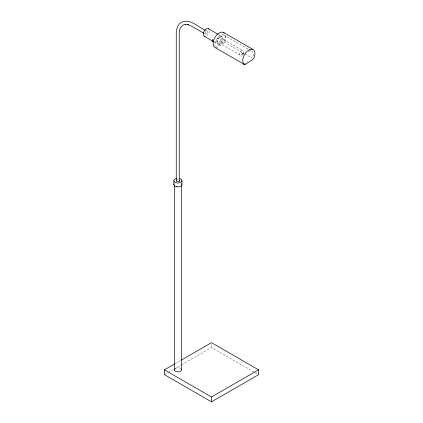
<?xml version="1.0" encoding="UTF-8"?>
<svg xmlns="http://www.w3.org/2000/svg" width="423" height="423" viewBox="0 0 423 423"><rect width="100%" height="100%" fill="white"/><g stroke="black" fill="none" stroke-linecap="round" stroke-linejoin="round"><path stroke-width="0.32" stroke-dasharray="2.12 1.59" d="M243.389 54.186L241.982 55.228L240.259 55.075L218.078 42.268M243.341 54.271L243.891 52.611L242.939 50.739M213.06 39.281L212.483 39.667L213.15 39.947M215.286 47.667L223.92 41.888A8.661 5.002 -60 0 0 225.031 34.289M216.211 48.201L224.846 42.422A7.646 4.415 -60 0 0 221.081 35.093A7.646 4.415 -60 0 0 215.048 46.361M243.934 64.206L247.714 61.679M206.54 35.902L206.567 35.892A4.315 2.49 -60 0 0 209.195 29.684M175.222 363.616L180.891 360.348M164.452 374.688L167.852 372.721M168.417 372.399L173.52 369.453M174.091 369.126L180.891 365.197M181.456 364.869L211.5 347.526L254.583 372.399M223.577 34.887L248.475 49.258M249.041 49.586L251.304 50.892M218.427 34.543L222.165 36.701M220.441 37.71L242.622 50.517M205.927 30.63L207.043 31.276M223.92 41.888L244.082 53.525M244.647 53.853L252.008 58.099M221.203 41.549L222.128 42.083M204.409 33.549L205.515 34.184M212.663 39.413L213.033 39.625L213.134 41.042M213.906 41.861L218.205 44.346M255.148 372.721L258.548 374.688M211.5 344.491L211.5 347.526M175.207 368.486A3.564 2.057 0 0 1 180.848 368.687M174.398 184.153A3.564 2.057 0 0 1 174.694 183.64M176.973 179.875A1.65 0.952 0 0 1 178.21 179.733M248.063 51.463A7.646 4.415 -60 0 1 252.769 57.919M207.439 31.968L207.418 32.328A1.65 0.952 -60 0 1 205.594 34.215A1.65 0.952 -60 0 1 205.71 31.878A1.65 0.952 -60 0 1 207.439 31.963M220.647 40.555L220.293 41.126A2.575 1.486 -60 0 1 217.464 41.375A2.575 1.486 -60 0 1 219.743 37.684A2.575 1.486 -60 0 1 220.647 40.555M221.583 40.936L220.991 41.893A4.315 2.49 -60 0 1 216.253 42.311A4.315 2.49 -60 0 1 220.071 36.124A4.315 2.49 -60 0 1 221.583 40.936M222.503 41.47L221.916 42.427A4.315 2.49 -60 0 1 217.179 42.845A4.315 2.49 -60 0 1 220.996 36.658A4.315 2.49 -60 0 1 222.503 41.47M241.438 52.796L243.008 53.885L241.438 52.796M242.823 53.356L242.474 53.927A2.575 1.486 -60 0 1 239.645 54.181A2.575 1.486 -60 0 1 241.924 50.49A2.575 1.486 -60 0 1 242.823 53.356"/><path stroke-width="0.63" d="M212.674 40.777L212.558 41.75L213.483 41.835M212.764 40.83L212.647 41.248L213.388 41.317M224.306 33.063A8.661 5.002 -60 0 0 215.159 37.108A8.661 5.002 -60 0 0 215.286 47.667L244.859 64.74L253.493 58.961A8.661 5.002 -60 0 0 252.806 49.385L223.233 32.312M181.456 360.021L211.5 342.672L258.548 369.834L258.548 374.688L211.5 401.85L164.452 374.688L164.452 369.834L174.657 363.944M164.452 369.834L211.5 397.001L258.548 369.834M213.451 41.385L212.526 41.301M185.211 24.46L188.478 24.783M188.182 24.719L191.714 26.221L203.854 33.232M208.301 28.695L217.866 34.221M205.372 30.308C198.059 27.151 190.017 18.052 181.256 22.35C177.581 24.634 176.38 29.055 176.254 33.126L176.254 180.732M204.346 36.341L213.345 41.539M211.5 397.001L211.5 401.85M181.927 180.505L181.927 184.38M181.451 185.063L181.451 369.697M179.23 181.234L179.23 33.777A19.009 10.977 60 0 1 185.353 24.291M174.339 185.348L174.339 369.977M173.858 180.827L173.858 184.708M187.204 24.201A19.009 10.977 60 0 1 188.521 24.375M181.266 369.168A3.564 2.057 0 0 1 179.886 371.542A3.564 2.057 0 0 1 175.556 371.389L174.937 370.987A3.564 2.057 0 0 1 174.398 369.443M177.211 186.564A3.564 2.057 0 0 1 176.328 186.395M181.721 183.788A4.045 2.337 0 0 1 180.156 186.48A4.045 2.337 0 0 1 175.238 186.305L174.54 185.85A4.045 2.337 0 0 1 173.927 184.1M179.669 178.564A4.045 2.337 0 0 1 181.266 181.953A4.045 2.337 0 0 1 175.238 182.424L174.54 181.969A4.045 2.337 0 0 1 176.581 178.458M179.262 180.135A1.65 0.952 0 0 1 178.929 181.404A1.65 0.952 0 0 1 176.708 181.324A1.65 0.952 0 0 1 176.65 180.039M205.012 36.457A4.315 2.49 -60 0 1 204.002 31.577A4.315 2.49 -60 0 1 208.835 29.071M244.859 64.74A8.661 5.002 -60 0 1 244.171 55.164A8.661 5.002 -60 0 1 252.806 49.385M243.934 64.206A7.646 4.415 -60 0 1 243.188 63.371"/></g></svg>
